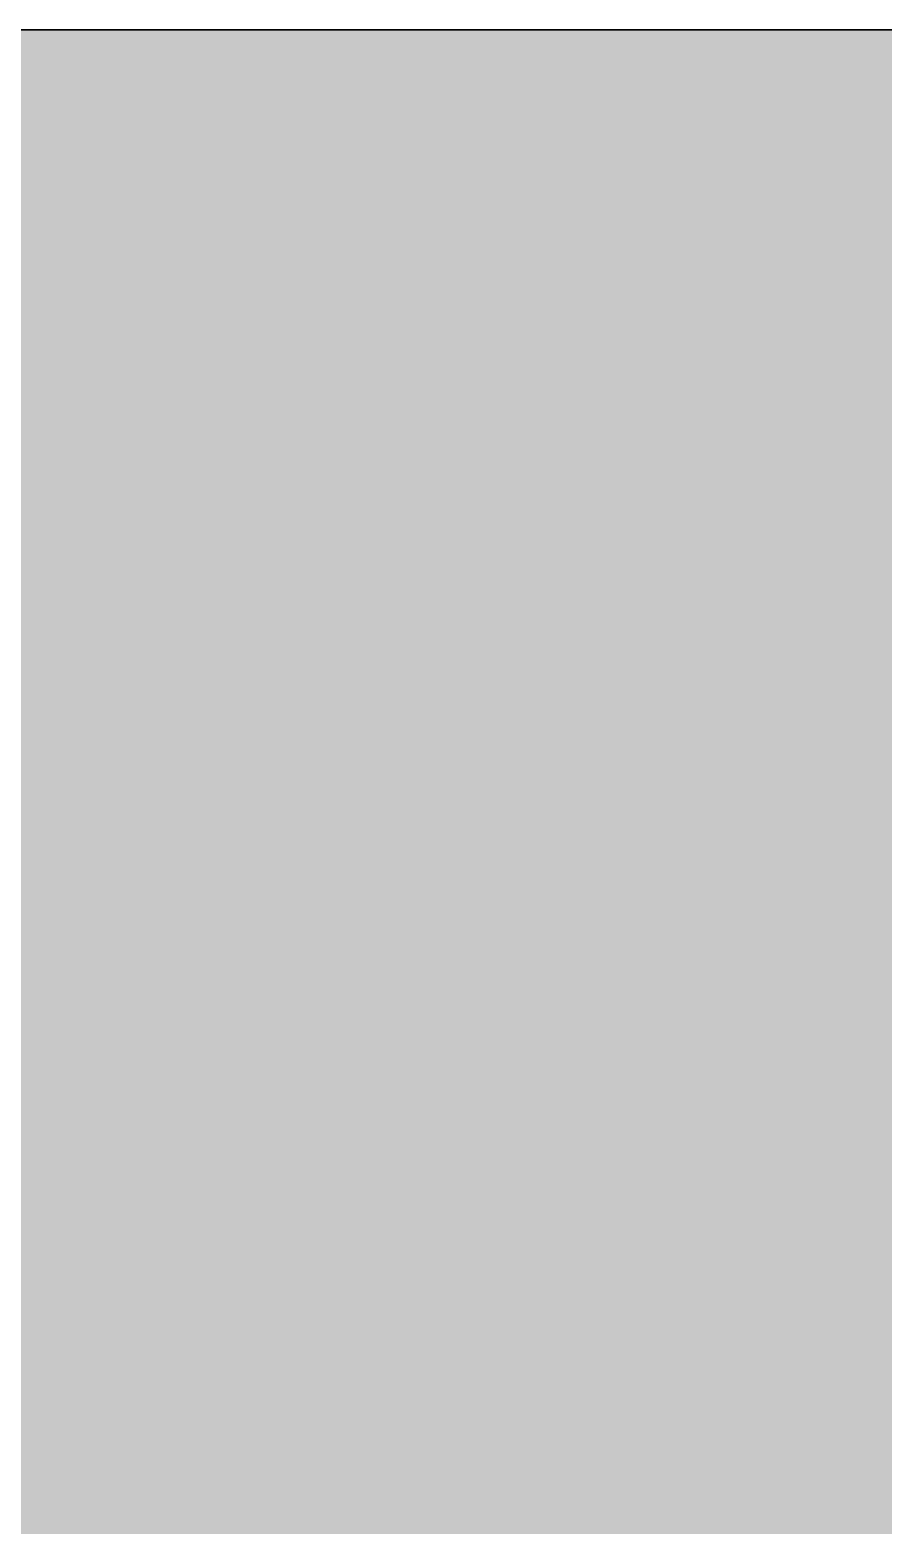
# Model space of a CAD drawing. Header units: metres. Extents: x 294 to 1101, y -498 to -355.
# Drawn here: x 500.8345 to 500.84877, y -489.91985 to -489.89485 of the extents above; entities that cross this region are included whole.
import ezdxf

# ---------------------------------------------------------------- set-up
doc = ezdxf.new("R2010")
doc.units = ezdxf.units.M
doc.layers.add('wall', color=7, linetype='Continuous', lineweight=25)

msp = doc.modelspace()

# ---------------------------------------------------------------- hatches: boundary and pattern name
at = {"layer": 'wall'}
h = msp.add_hatch(color=256, dxfattribs=at)
h.dxf.hatch_style = 1
h.paths.add_polyline_path([(507.202125, -489.894852), (506.376435, -489.894852), (502.776435, -489.894852), (500.28437, -489.894852), (500.235636, -489.894852), (500.051698, -489.894852), (500.021698, -489.894852), (499.748674, -489.894852), (499.747569, -489.894852), (499.746468, -489.894852), (499.745376, -489.894852), (499.744297, -489.894852), (499.743235, -489.894852), (499.742195, -489.894852), (499.74118, -489.894852), (499.740195, -489.894852), (499.739244, -489.894852), (499.738329, -489.894852), (499.737455, -489.894852), (499.736626, -489.894852), (499.735844, -489.894852), (499.735113, -489.894852), (499.734435, -489.894852), (499.733814, -489.894852), (499.733251, -489.894852), (499.732749, -489.894852), (499.73231, -489.894852), (499.731935, -489.894852), (499.731627, -489.894852), (499.731386, -489.894852), (499.731213, -489.894852), (499.731109, -489.894852), (499.731074, -489.894852), (499.729796, -489.894852), (499.726649, -489.894852), (499.723818, -489.894852), (499.721317, -489.894852), (499.719154, -489.894852), (499.717341, -489.894852), (499.715884, -489.894852), (499.71479, -489.894852), (499.714063, -489.894852), (499.713707, -489.894852), (499.516179, -489.894852), (499.515074, -489.894852), (499.513973, -489.894852), (499.512881, -489.894852), (499.511802, -489.894852), (499.51074, -489.894852), (499.5097, -489.894852), (499.508685, -489.894852), (499.5077, -489.894852), (499.506748, -489.894852), (499.505834, -489.894852), (499.50496, -489.894852), (499.504131, -489.894852), (499.503349, -489.894852), (499.502618, -489.894852), (499.50194, -489.894852), (499.501319, -489.894852), (499.500756, -489.894852), (499.500254, -489.894852), (499.499815, -489.894852), (499.49944, -489.894852), (499.499132, -489.894852), (499.498891, -489.894852), (499.498718, -489.894852), (499.498614, -489.894852), (499.498579, -489.894852), (486.294837, -489.894852), (485.861143, -489.894852), (485.861143, -490.094852), (507.202125, -490.094852)])

# ---------------------------------------------------------------- linework, layer by layer
for p, q in [((486.294837, -489.894852), (504.415679, -489.894852)), ((486.294837, -489.894852), (504.415679, -489.894852)), ((501.526013, -489.894852), (492.602694, -489.894852)), ((492.602694, -489.894852), (506.376435, -489.894852)), ((492.602694, -489.894852), (502.776435, -489.894852)), ((499.678999, -489.894852), (502.876435, -489.894852)), ((499.678999, -489.894852), (502.876435, -489.894852)), ((499.950895, -489.894852), (503.391235, -489.894852)), ((500.119045, -489.894852), (500.96833, -489.894852)), ((500.140103, -489.894852), (500.876122, -489.894852)), ((500.28437, -489.894852), (503.676435, -489.894852)), ((500.28437, -489.894852), (503.676435, -489.894852)), ((500.386231, -489.894852), (502.476435, -489.894852)), ((500.509534, -489.894852), (501.162918, -489.894852)), ((500.534083, -489.894852), (501.13877, -489.894852)), ((500.549529, -489.894852), (501.122913, -489.894852)), ((500.679046, -489.894852), (500.947901, -489.894852)), ((500.738723, -489.894852), (502.876435, -489.894852)), ((500.797749, -489.894852), (500.876122, -489.894852)), ((500.821658, -489.894852), (500.947901, -489.894852)), ((500.831098, -489.894852), (500.842598, -489.894852)), ((500.833358, -489.894852), (500.835063, -489.894852)), ((500.833393, -489.894852), (500.834703, -489.894852)), ((500.833502, -489.894852), (500.836769, -489.894852)), ((500.833708, -489.894852), (500.83466, -489.894852)), ((500.83373, -489.894852), (500.835745, -489.894852)), ((500.834053, -489.894852), (500.835759, -489.894852)), ((500.834054, -489.894852), (500.834636, -489.894852)), ((500.834057, -489.894852), (500.834664, -489.894852)), ((500.834235, -489.894852), (500.835441, -489.894852)), ((500.834338, -489.894852), (500.835331, -489.894852)), ((500.834355, -489.894852), (500.836864, -489.894852)), ((500.834363, -489.894852), (500.835541, -489.894852)), ((500.834634, -489.894852), (500.835761, -489.894852)), ((500.834636, -489.894852), (500.834665, -489.894852)), ((500.83466, -489.894852), (500.835566, -489.894852)), ((500.834664, -489.894852), (500.834815, -489.894852)), ((500.834665, -489.894852), (500.835333, -489.894852)), ((500.834703, -489.894852), (500.835063, -489.894852)), ((500.834703, -489.894852), (500.835063, -489.894852)), ((500.834815, -489.894852), (500.835027, -489.894852)), ((500.835027, -489.894852), (500.835064, -489.894852)), ((500.835063, -489.894852), (500.835252, -489.894852)), ((500.835063, -489.894852), (500.835252, -489.894852)), ((500.835063, -489.894852), (500.835352, -489.894852)), ((500.835064, -489.894852), (500.83526, -489.894852)), ((500.835252, -489.894852), (500.837037, -489.894852)), ((500.835252, -489.894852), (500.837062, -489.894852)), ((500.83526, -489.894852), (500.835692, -489.894852)), ((500.835331, -489.894852), (500.835759, -489.894852)), ((500.835334, -489.894852), (500.835761, -489.894852)), ((500.835352, -489.894852), (500.837062, -489.894852)), ((500.835441, -489.894852), (500.835761, -489.894852)), ((500.835541, -489.894852), (500.835761, -489.894852)), ((500.835566, -489.894852), (500.836245, -489.894852)), ((500.835692, -489.894852), (500.836138, -489.894852)), ((500.835742, -489.894852), (500.837062, -489.894852)), ((500.835745, -489.894852), (500.837841, -489.894852)), ((500.835745, -489.894852), (500.836185, -489.894852)), ((500.835759, -489.894852), (500.83677, -489.894852)), ((500.835759, -489.894852), (500.836118, -489.894852)), ((500.83576, -489.894852), (500.83621, -489.894852)), ((500.836088, -489.894852), (500.83622, -489.894852)), ((500.836138, -489.894852), (500.836246, -489.894852)), ((500.836185, -489.894852), (500.836508, -489.894852)), ((500.836198, -489.894852), (500.83635, -489.894852)), ((500.836202, -489.894852), (500.83635, -489.894852)), ((500.836216, -489.894852), (500.836879, -489.894852)), ((500.83622, -489.894852), (500.836304, -489.894852)), ((500.83622, -489.894852), (500.837186, -489.894852)), ((500.836221, -489.894852), (500.836257, -489.894852)), ((500.836235, -489.894852), (500.836274, -489.894852)), ((500.836245, -489.894852), (500.837037, -489.894852)), ((500.836245, -489.894852), (500.83676, -489.894852)), ((500.836246, -489.894852), (500.836464, -489.894852)), ((500.836247, -489.894852), (500.836317, -489.894852)), ((500.836247, -489.894852), (500.836301, -489.894852)), ((500.836257, -489.894852), (500.837187, -489.894852)), ((500.836304, -489.894852), (500.836461, -489.894852)), ((500.836304, -489.894852), (500.836537, -489.894852)), ((500.836317, -489.894852), (500.83677, -489.894852)), ((500.83635, -489.894852), (500.836537, -489.894852)), ((500.836461, -489.894852), (500.837273, -489.894852)), ((500.836461, -489.894852), (500.836516, -489.894852)), ((500.836464, -489.894852), (500.836769, -489.894852)), ((500.836508, -489.894852), (500.836667, -489.894852)), ((500.836516, -489.894852), (500.836544, -489.894852)), ((500.836519, -489.894852), (500.836608, -489.894852)), ((500.836537, -489.894852), (500.836859, -489.894852)), ((500.836608, -489.894852), (500.837064, -489.894852)), ((500.836667, -489.894852), (500.836843, -489.894852)), ((500.8367, -489.894852), (500.836787, -489.894852)), ((500.83676, -489.894852), (500.837061, -489.894852)), ((500.836768, -489.894852), (500.838868, -489.894852)), ((500.836769, -489.894852), (500.837064, -489.894852)), ((500.83677, -489.894852), (500.837662, -489.894852)), ((500.83677, -489.894852), (500.837662, -489.894852)), ((500.836787, -489.894852), (500.836843, -489.894852)), ((500.836843, -489.894852), (500.836939, -489.894852)), ((500.836843, -489.894852), (500.836932, -489.894852)), ((500.836859, -489.894852), (500.836939, -489.894852)), ((500.836864, -489.894852), (500.839645, -489.894852)), ((500.836879, -489.894852), (500.837905, -489.894852)), ((500.836932, -489.894852), (500.837024, -489.894852)), ((500.836939, -489.894852), (500.837019, -489.894852)), ((500.837019, -489.894852), (500.837654, -489.894852)), ((500.837024, -489.894852), (500.837076, -489.894852)), ((500.837037, -489.894852), (500.837122, -489.894852)), ((500.837061, -489.894852), (500.837333, -489.894852)), ((500.837061, -489.894852), (500.837333, -489.894852)), ((500.837062, -489.894852), (500.83721, -489.894852)), ((500.837062, -489.894852), (500.83731, -489.894852)), ((500.837062, -489.894852), (500.83721, -489.894852)), ((500.837064, -489.894852), (500.838868, -489.894852)), ((500.837064, -489.894852), (500.837667, -489.894852)), ((500.837106, -489.894852), (500.837661, -489.894852)), ((500.83721, -489.894852), (500.83731, -489.894852)), ((500.837273, -489.894852), (500.83752, -489.894852)), ((500.837273, -489.894852), (500.837509, -489.894852)), ((500.837273, -489.894852), (500.837403, -489.894852)), ((500.837273, -489.894852), (500.837329, -489.894852)), ((500.83731, -489.894852), (500.838867, -489.894852)), ((500.837333, -489.894852), (500.837905, -489.894852)), ((500.837333, -489.894852), (500.839302, -489.894852)), ((500.837424, -489.894852), (500.838867, -489.894852)), ((500.837654, -489.894852), (500.83768, -489.894852)), ((500.837661, -489.894852), (500.837777, -489.894852)), ((500.837662, -489.894852), (500.83887, -489.894852)), ((500.837662, -489.894852), (500.838869, -489.894852)), ((500.837664, -489.894852), (500.83778, -489.894852)), ((500.837667, -489.894852), (500.837908, -489.894852)), ((500.837777, -489.894852), (500.837908, -489.894852)), ((500.83778, -489.894852), (500.837911, -489.894852)), ((500.837841, -489.894852), (500.83887, -489.894852)), ((500.837841, -489.894852), (500.838066, -489.894852)), ((500.837905, -489.894852), (500.83966, -489.894852)), ((500.837908, -489.894852), (500.838828, -489.894852)), ((500.837908, -489.894852), (500.838869, -489.894852)), ((500.837911, -489.894852), (500.839666, -489.894852)), ((500.838066, -489.894852), (500.838139, -489.894852)), ((500.838066, -489.894852), (500.838158, -489.894852)), ((500.838197, -489.894852), (500.838232, -489.894852)), ((500.838197, -489.894852), (500.838232, -489.894852)), ((500.838232, -489.894852), (500.839234, -489.894852)), ((500.838232, -489.894852), (500.838427, -489.894852)), ((500.838232, -489.894852), (500.838427, -489.894852)), ((500.838232, -489.894852), (500.838288, -489.894852)), ((500.838288, -489.894852), (500.838883, -489.894852)), ((500.838288, -489.894852), (500.838396, -489.894852)), ((500.838396, -489.894852), (500.83887, -489.894852)), ((500.838427, -489.894852), (500.838902, -489.894852)), ((500.838427, -489.894852), (500.838778, -489.894852)), ((500.838503, -489.894852), (500.844773, -489.894852)), ((500.838867, -489.894852), (500.83916, -489.894852)), ((500.838867, -489.894852), (500.83916, -489.894852)), ((500.838867, -489.894852), (500.83916, -489.894852)), ((500.838867, -489.894852), (500.839054, -489.894852)), ((500.838868, -489.894852), (500.839161, -489.894852)), ((500.838868, -489.894852), (500.839161, -489.894852)), ((500.838868, -489.894852), (500.839162, -489.894852)), ((500.838868, -489.894852), (500.839162, -489.894852)), ((500.838868, -489.894852), (500.839161, -489.894852)), ((500.838868, -489.894852), (500.839161, -489.894852)), ((500.838868, -489.894852), (500.839162, -489.894852)), ((500.838868, -489.894852), (500.839162, -489.894852)), ((500.838868, -489.894852), (500.839161, -489.894852)), ((500.838868, -489.894852), (500.839161, -489.894852)), ((500.838868, -489.894852), (500.839162, -489.894852)), ((500.838868, -489.894852), (500.839161, -489.894852)), ((500.838868, -489.894852), (500.839162, -489.894852)), ((500.838869, -489.894852), (500.839664, -489.894852)), ((500.838869, -489.894852), (500.839664, -489.894852)), ((500.838869, -489.894852), (500.839664, -489.894852)), ((500.838869, -489.894852), (500.839664, -489.894852)), ((500.838869, -489.894852), (500.839664, -489.894852)), ((500.838869, -489.894852), (500.839664, -489.894852)), ((500.838869, -489.894852), (500.839664, -489.894852)), ((500.838869, -489.894852), (500.838898, -489.894852)), ((500.838869, -489.894852), (500.8391, -489.894852)), ((500.838869, -489.894852), (500.839439, -489.894852)), ((500.838869, -489.894852), (500.8391, -489.894852)), ((500.83887, -489.894852), (500.839399, -489.894852)), ((500.83887, -489.894852), (500.839665, -489.894852)), ((500.83887, -489.894852), (500.839664, -489.894852)), ((500.83887, -489.894852), (500.839664, -489.894852)), ((500.83887, -489.894852), (500.839665, -489.894852)), ((500.83887, -489.894852), (500.839665, -489.894852)), ((500.83887, -489.894852), (500.839665, -489.894852)), ((500.83887, -489.894852), (500.839665, -489.894852)), ((500.83887, -489.894852), (500.839665, -489.894852)), ((500.83887, -489.894852), (500.839665, -489.894852)), ((500.83887, -489.894852), (500.839665, -489.894852)), ((500.83887, -489.894852), (500.839665, -489.894852)), ((500.83887, -489.894852), (500.839665, -489.894852)), ((500.83887, -489.894852), (500.839468, -489.894852)), ((500.838883, -489.894852), (500.839004, -489.894852)), ((500.838883, -489.894852), (500.839136, -489.894852)), ((500.838889, -489.894852), (500.83916, -489.894852)), ((500.838889, -489.894852), (500.83916, -489.894852)), ((500.838898, -489.894852), (500.839664, -489.894852)), ((500.838898, -489.894852), (500.839664, -489.894852)), ((500.838902, -489.894852), (500.839194, -489.894852)), ((500.839004, -489.894852), (500.839194, -489.894852)), ((500.839054, -489.894852), (500.83916, -489.894852)), ((500.8391, -489.894852), (500.839664, -489.894852)), ((500.8391, -489.894852), (500.839439, -489.894852)), ((500.839131, -489.894852), (500.83916, -489.894852)), ((500.839131, -489.894852), (500.83916, -489.894852)), ((500.839136, -489.894852), (500.839613, -489.894852)), ((500.83916, -489.894852), (500.839662, -489.894852)), ((500.83916, -489.894852), (500.839662, -489.894852)), ((500.83916, -489.894852), (500.839261, -489.894852)), ((500.83916, -489.894852), (500.839455, -489.894852)), ((500.83916, -489.894852), (500.839312, -489.894852)), ((500.83916, -489.894852), (500.839588, -489.894852)), ((500.83916, -489.894852), (500.839366, -489.894852)), ((500.83916, -489.894852), (500.839662, -489.894852)), ((500.83916, -489.894852), (500.839419, -489.894852)), ((500.83916, -489.894852), (500.839261, -489.894852)), ((500.83916, -489.894852), (500.839505, -489.894852)), ((500.83916, -489.894852), (500.839485, -489.894852)), ((500.83916, -489.894852), (500.839329, -489.894852)), ((500.83916, -489.894852), (500.839661, -489.894852)), ((500.83916, -489.894852), (500.839397, -489.894852)), ((500.83916, -489.894852), (500.839344, -489.894852)), ((500.83916, -489.894852), (500.839344, -489.894852)), ((500.83916, -489.894852), (500.839661, -489.894852)), ((500.83916, -489.894852), (500.83943, -489.894852)), ((500.839161, -489.894852), (500.83948, -489.894852)), ((500.839161, -489.894852), (500.839494, -489.894852)), ((500.839161, -489.894852), (500.839454, -489.894852)), ((500.839161, -489.894852), (500.839477, -489.894852)), ((500.839161, -489.894852), (500.839626, -489.894852)), ((500.839161, -489.894852), (500.839307, -489.894852)), ((500.839161, -489.894852), (500.839333, -489.894852)), ((500.839161, -489.894852), (500.839254, -489.894852)), ((500.839161, -489.894852), (500.839254, -489.894852)), ((500.839161, -489.894852), (500.839246, -489.894852)), ((500.839162, -489.894852), (500.839514, -489.894852)), ((500.839162, -489.894852), (500.839219, -489.894852)), ((500.839162, -489.894852), (500.839262, -489.894852)), ((500.839162, -489.894852), (500.839527, -489.894852)), ((500.839162, -489.894852), (500.839559, -489.894852)), ((500.839162, -489.894852), (500.839453, -489.894852)), ((500.839162, -489.894852), (500.839333, -489.894852)), ((500.839162, -489.894852), (500.839309, -489.894852)), ((500.839162, -489.894852), (500.839219, -489.894852)), ((500.839194, -489.894852), (500.839298, -489.894852)), ((500.839219, -489.894852), (500.839262, -489.894852)), ((500.839234, -489.894852), (500.839579, -489.894852)), ((500.839246, -489.894852), (500.839279, -489.894852)), ((500.839254, -489.894852), (500.839307, -489.894852)), ((500.839254, -489.894852), (500.839333, -489.894852)), ((500.839261, -489.894852), (500.839455, -489.894852)), ((500.839261, -489.894852), (500.839588, -489.894852)), ((500.839262, -489.894852), (500.839514, -489.894852)), ((500.839279, -489.894852), (500.839355, -489.894852)), ((500.839279, -489.894852), (500.839497, -489.894852)), ((500.839298, -489.894852), (500.839429, -489.894852)), ((500.839302, -489.894852), (500.839384, -489.894852)), ((500.839307, -489.894852), (500.839468, -489.894852)), ((500.839307, -489.894852), (500.839494, -489.894852)), ((500.839309, -489.894852), (500.839453, -489.894852)), ((500.839309, -489.894852), (500.839444, -489.894852)), ((500.839312, -489.894852), (500.839662, -489.894852)), ((500.839329, -489.894852), (500.839357, -489.894852)), ((500.839333, -489.894852), (500.839559, -489.894852)), ((500.839333, -489.894852), (500.839468, -489.894852)), ((500.839333, -489.894852), (500.839559, -489.894852)), ((500.839333, -489.894852), (500.839454, -489.894852)), ((500.839341, -489.894852), (500.839384, -489.894852)), ((500.839344, -489.894852), (500.83943, -489.894852)), ((500.839344, -489.894852), (500.839397, -489.894852)), ((500.839355, -489.894852), (500.839413, -489.894852)), ((500.839357, -489.894852), (500.839662, -489.894852)), ((500.839366, -489.894852), (500.83945, -489.894852)), ((500.839384, -489.894852), (500.839494, -489.894852)), ((500.839397, -489.894852), (500.839662, -489.894852)), ((500.839397, -489.894852), (500.839446, -489.894852)), ((500.839397, -489.894852), (500.839485, -489.894852)), ((500.839397, -489.894852), (500.839554, -489.894852)), ((500.839399, -489.894852), (500.839665, -489.894852)), ((500.839399, -489.894852), (500.839665, -489.894852)), ((500.839399, -489.894852), (500.839665, -489.894852)), ((500.839408, -489.894852), (500.839494, -489.894852)), ((500.839413, -489.894852), (500.839497, -489.894852)), ((500.839419, -489.894852), (500.839563, -489.894852)), ((500.839429, -489.894852), (500.839622, -489.894852)), ((500.839429, -489.894852), (500.839665, -489.894852)), ((500.83943, -489.894852), (500.839554, -489.894852)), ((500.83943, -489.894852), (500.839661, -489.894852)), ((500.83943, -489.894852), (500.839661, -489.894852)), ((500.839439, -489.894852), (500.839664, -489.894852)), ((500.839439, -489.894852), (500.839664, -489.894852)), ((500.839444, -489.894852), (500.839663, -489.894852)), ((500.839444, -489.894852), (500.839663, -489.894852)), ((500.839446, -489.894852), (500.839662, -489.894852)), ((500.839446, -489.894852), (500.839662, -489.894852)), ((500.839446, -489.894852), (500.839579, -489.894852)), ((500.83945, -489.894852), (500.839661, -489.894852)), ((500.83945, -489.894852), (500.839563, -489.894852)), ((500.839453, -489.894852), (500.839663, -489.894852)), ((500.839454, -489.894852), (500.839662, -489.894852)), ((500.839454, -489.894852), (500.839662, -489.894852)), ((500.839455, -489.894852), (500.839661, -489.894852)), ((500.839455, -489.894852), (500.839662, -489.894852)), ((500.839468, -489.894852), (500.839663, -489.894852)), ((500.839468, -489.894852), (500.839662, -489.894852)), ((500.839468, -489.894852), (500.839613, -489.894852)), ((500.839477, -489.894852), (500.839663, -489.894852)), ((500.83948, -489.894852), (500.839663, -489.894852)), ((500.839485, -489.894852), (500.839661, -489.894852)), ((500.839485, -489.894852), (500.839661, -489.894852)), ((500.839494, -489.894852), (500.839661, -489.894852)), ((500.839494, -489.894852), (500.839663, -489.894852)), ((500.839494, -489.894852), (500.839663, -489.894852)), ((500.839497, -489.894852), (500.839579, -489.894852)), ((500.839497, -489.894852), (500.839662, -489.894852)), ((500.839505, -489.894852), (500.839661, -489.894852)), ((500.839514, -489.894852), (500.839663, -489.894852)), ((500.839526, -489.894852), (500.839663, -489.894852)), ((500.839527, -489.894852), (500.839663, -489.894852)), ((500.839554, -489.894852), (500.839661, -489.894852)), ((500.839554, -489.894852), (500.839661, -489.894852)), ((500.839558, -489.894852), (500.83966, -489.894852)), ((500.839559, -489.894852), (500.839663, -489.894852)), ((500.839559, -489.894852), (500.839663, -489.894852)), ((500.839559, -489.894852), (500.839663, -489.894852)), ((500.839559, -489.894852), (500.839663, -489.894852)), ((500.839563, -489.894852), (500.839661, -489.894852)), ((500.839563, -489.894852), (500.839661, -489.894852)), ((500.839579, -489.894852), (500.839662, -489.894852)), ((500.839579, -489.894852), (500.839662, -489.894852)), ((500.839588, -489.894852), (500.839662, -489.894852)), ((500.839613, -489.894852), (500.839665, -489.894852)), ((500.839622, -489.894852), (500.839665, -489.894852)), ((500.839626, -489.894852), (500.839663, -489.894852)), ((500.839645, -489.894852), (500.842426, -489.894852)), ((500.83966, -489.894852), (500.841416, -489.894852)), ((500.83966, -489.894852), (500.839716, -489.894852)), ((500.839661, -489.894852), (500.839843, -489.894852)), ((500.839661, -489.894852), (500.839833, -489.894852)), ((500.839662, -489.894852), (500.840193, -489.894852)), ((500.839662, -489.894852), (500.83969, -489.894852)), ((500.839662, -489.894852), (500.839874, -489.894852)), ((500.839663, -489.894852), (500.839776, -489.894852)), ((500.839663, -489.894852), (500.840109, -489.894852)), ((500.839663, -489.894852), (500.83999, -489.894852)), ((500.839663, -489.894852), (500.839908, -489.894852)), ((500.839663, -489.894852), (500.839924, -489.894852)), ((500.839664, -489.894852), (500.840938, -489.894852)), ((500.839664, -489.894852), (500.840938, -489.894852)), ((500.839664, -489.894852), (500.839981, -489.894852)), ((500.839664, -489.894852), (500.84004, -489.894852)), ((500.839664, -489.894852), (500.840521, -489.894852)), ((500.839665, -489.894852), (500.840939, -489.894852)), ((500.839665, -489.894852), (500.840939, -489.894852)), ((500.839665, -489.894852), (500.840141, -489.894852)), ((500.839665, -489.894852), (500.839743, -489.894852)), ((500.839665, -489.894852), (500.839743, -489.894852)), ((500.839666, -489.894852), (500.841422, -489.894852)), ((500.83969, -489.894852), (500.840192, -489.894852)), ((500.839712, -489.894852), (500.839924, -489.894852)), ((500.839716, -489.894852), (500.840759, -489.894852)), ((500.839716, -489.894852), (500.839747, -489.894852)), ((500.839743, -489.894852), (500.840939, -489.894852)), ((500.839743, -489.894852), (500.839961, -489.894852)), ((500.839747, -489.894852), (500.840191, -489.894852)), ((500.839824, -489.894852), (500.84004, -489.894852)), ((500.839833, -489.894852), (500.83995, -489.894852)), ((500.839843, -489.894852), (500.839928, -489.894852)), ((500.839874, -489.894852), (500.840024, -489.894852)), ((500.839908, -489.894852), (500.840105, -489.894852)), ((500.839916, -489.894852), (500.843032, -489.894852)), ((500.839924, -489.894852), (500.840099, -489.894852)), ((500.839924, -489.894852), (500.840072, -489.894852)), ((500.839928, -489.894852), (500.839978, -489.894852)), ((500.83995, -489.894852), (500.84001, -489.894852)), ((500.839961, -489.894852), (500.840939, -489.894852)), ((500.839978, -489.894852), (500.84001, -489.894852)), ((500.839981, -489.894852), (500.840521, -489.894852)), ((500.83999, -489.894852), (500.840105, -489.894852)), ((500.84001, -489.894852), (500.840162, -489.894852)), ((500.840024, -489.894852), (500.840137, -489.894852)), ((500.84004, -489.894852), (500.840186, -489.894852)), ((500.84004, -489.894852), (500.840661, -489.894852)), ((500.840063, -489.894852), (500.840194, -489.894852)), ((500.840072, -489.894852), (500.840193, -489.894852)), ((500.840099, -489.894852), (500.840137, -489.894852)), ((500.840105, -489.894852), (500.840193, -489.894852)), ((500.840105, -489.894852), (500.840193, -489.894852)), ((500.840109, -489.894852), (500.840281, -489.894852)), ((500.840137, -489.894852), (500.840193, -489.894852)), ((500.840137, -489.894852), (500.840193, -489.894852)), ((500.840141, -489.894852), (500.840939, -489.894852)), ((500.840162, -489.894852), (500.840191, -489.894852)), ((500.840162, -489.894852), (500.840324, -489.894852)), ((500.840191, -489.894852), (500.840603, -489.894852)), ((500.840192, -489.894852), (500.840936, -489.894852)), ((500.840193, -489.894852), (500.840937, -489.894852)), ((500.840193, -489.894852), (500.840937, -489.894852)), ((500.840193, -489.894852), (500.840937, -489.894852)), ((500.840193, -489.894852), (500.840469, -489.894852)), ((500.840281, -489.894852), (500.840937, -489.894852)), ((500.840324, -489.894852), (500.840661, -489.894852)), ((500.840324, -489.894852), (500.840388, -489.894852)), ((500.840388, -489.894852), (500.840613, -489.894852)), ((500.840469, -489.894852), (500.840936, -489.894852)), ((500.840521, -489.894852), (500.840773, -489.894852)), ((500.840603, -489.894852), (500.841231, -489.894852)), ((500.840613, -489.894852), (500.840936, -489.894852)), ((500.840661, -489.894852), (500.841231, -489.894852)), ((500.840661, -489.894852), (500.840773, -489.894852)), ((500.840759, -489.894852), (500.841231, -489.894852)), ((500.840773, -489.894852), (500.840938, -489.894852)), ((500.840865, -489.894852), (500.840936, -489.894852)), ((500.840936, -489.894852), (500.840972, -489.894852)), ((500.840936, -489.894852), (500.841069, -489.894852)), ((500.840936, -489.894852), (500.841211, -489.894852)), ((500.840937, -489.894852), (500.841234, -489.894852)), ((500.840938, -489.894852), (500.841419, -489.894852)), ((500.840938, -489.894852), (500.841419, -489.894852)), ((500.840939, -489.894852), (500.841667, -489.894852)), ((500.840972, -489.894852), (500.841232, -489.894852)), ((500.841069, -489.894852), (500.841853, -489.894852)), ((500.841211, -489.894852), (500.841255, -489.894852)), ((500.841231, -489.894852), (500.841416, -489.894852)), ((500.841231, -489.894852), (500.841973, -489.894852)), ((500.841232, -489.894852), (500.843332, -489.894852)), ((500.841234, -489.894852), (500.842348, -489.894852)), ((500.841234, -489.894852), (500.843334, -489.894852)), ((500.841255, -489.894852), (500.843219, -489.894852)), ((500.841416, -489.894852), (500.841801, -489.894852)), ((500.841416, -489.894852), (500.842441, -489.894852)), ((500.841419, -489.894852), (500.84155, -489.894852)), ((500.84155, -489.894852), (500.841666, -489.894852)), ((500.841666, -489.894852), (500.842322, -489.894852)), ((500.841667, -489.894852), (500.843569, -489.894852)), ((500.841668, -489.894852), (500.842144, -489.894852)), ((500.841801, -489.894852), (500.841973, -489.894852)), ((500.841853, -489.894852), (500.842046, -489.894852)), ((500.841973, -489.894852), (500.842261, -489.894852)), ((500.842046, -489.894852), (500.842261, -489.894852)), ((500.842144, -489.894852), (500.843109, -489.894852)), ((500.842241, -489.894852), (500.842486, -489.894852)), ((500.842261, -489.894852), (500.843104, -489.894852)), ((500.842322, -489.894852), (500.84303, -489.894852)), ((500.842348, -489.894852), (500.842652, -489.894852)), ((500.842426, -489.894852), (500.844935, -489.894852)), ((500.842486, -489.894852), (500.84258, -489.894852)), ((500.842598, -489.894852), (500.851329, -489.894852)), ((500.842609, -489.894852), (500.842703, -489.894852)), ((500.842652, -489.894852), (500.84303, -489.894852)), ((500.842662, -489.894852), (500.842822, -489.894852)), ((500.842703, -489.894852), (500.84313, -489.894852)), ((500.842822, -489.894852), (500.843004, -489.894852)), ((500.843005, -489.894852), (500.843305, -489.894852)), ((500.843029, -489.894852), (500.843333, -489.894852)), ((500.843029, -489.894852), (500.843333, -489.894852)), ((500.84303, -489.894852), (500.843317, -489.894852)), ((500.843032, -489.894852), (500.845762, -489.894852)), ((500.843032, -489.894852), (500.843108, -489.894852)), ((500.843032, -489.894852), (500.843498, -489.894852)), ((500.843104, -489.894852), (500.843682, -489.894852)), ((500.843109, -489.894852), (500.843353, -489.894852)), ((500.843219, -489.894852), (500.843612, -489.894852)), ((500.843237, -489.894852), (500.843317, -489.894852)), ((500.843317, -489.894852), (500.843356, -489.894852)), ((500.843332, -489.894852), (500.843833, -489.894852)), ((500.843332, -489.894852), (500.843612, -489.894852)), ((500.843333, -489.894852), (500.843878, -489.894852)), ((500.843333, -489.894852), (500.843833, -489.894852)), ((500.843334, -489.894852), (500.84403, -489.894852)), ((500.843356, -489.894852), (500.843702, -489.894852)), ((500.843367, -489.894852), (500.84403, -489.894852)), ((500.843445, -489.894852), (500.843498, -489.894852)), ((500.843498, -489.894852), (500.843544, -489.894852)), ((500.843569, -489.894852), (500.844031, -489.894852)), ((500.84357, -489.894852), (500.844031, -489.894852)), ((500.843612, -489.894852), (500.844028, -489.894852)), ((500.843682, -489.894852), (500.843898, -489.894852)), ((500.843833, -489.894852), (500.844028, -489.894852)), ((500.843898, -489.894852), (500.844383, -489.894852)), ((500.843898, -489.894852), (500.844235, -489.894852)), ((500.843998, -489.894852), (500.844665, -489.894852)), ((500.844028, -489.894852), (500.84552, -489.894852)), ((500.844028, -489.894852), (500.84406, -489.894852)), ((500.84403, -489.894852), (500.844627, -489.894852)), ((500.84403, -489.894852), (500.844359, -489.894852)), ((500.844031, -489.894852), (500.845275, -489.894852)), ((500.844031, -489.894852), (500.845276, -489.894852)), ((500.84406, -489.894852), (500.844385, -489.894852)), ((500.84406, -489.894852), (500.844173, -489.894852)), ((500.844173, -489.894852), (500.84426, -489.894852)), ((500.844235, -489.894852), (500.844383, -489.894852)), ((500.844359, -489.894852), (500.845317, -489.894852)), ((500.844359, -489.894852), (500.84552, -489.894852)), ((500.844383, -489.894852), (500.845309, -489.894852)), ((500.844383, -489.894852), (500.84466, -489.894852)), ((500.844385, -489.894852), (500.845519, -489.894852)), ((500.844443, -489.894852), (500.84499, -489.894852)), ((500.844452, -489.894852), (500.84552, -489.894852)), ((500.844535, -489.894852), (500.844664, -489.894852)), ((500.844627, -489.894852), (500.845521, -489.894852)), ((500.84466, -489.894852), (500.845309, -489.894852)), ((500.84466, -489.894852), (500.84495, -489.894852)), ((500.844664, -489.894852), (500.845521, -489.894852)), ((500.844665, -489.894852), (500.844698, -489.894852)), ((500.844935, -489.894852), (500.846926, -489.894852)), ((500.84499, -489.894852), (500.845232, -489.894852)), ((500.845244, -489.894852), (500.845431, -489.894852)), ((500.845244, -489.894852), (500.845431, -489.894852)), ((500.845275, -489.894852), (500.845697, -489.894852)), ((500.845276, -489.894852), (500.845761, -489.894852)), ((500.845309, -489.894852), (500.845563, -489.894852)), ((500.845317, -489.894852), (500.845521, -489.894852)), ((500.845431, -489.894852), (500.845988, -489.894852)), ((500.845431, -489.894852), (500.845988, -489.894852)), ((500.845519, -489.894852), (500.845563, -489.894852)), ((500.84552, -489.894852), (500.845565, -489.894852)), ((500.84552, -489.894852), (500.845564, -489.894852)), ((500.84552, -489.894852), (500.845564, -489.894852)), ((500.845521, -489.894852), (500.845565, -489.894852)), ((500.845521, -489.894852), (500.845565, -489.894852)), ((500.845563, -489.894852), (500.845655, -489.894852)), ((500.845564, -489.894852), (500.845629, -489.894852)), ((500.845565, -489.894852), (500.845631, -489.894852)), ((500.845565, -489.894852), (500.84563, -489.894852)), ((500.845575, -489.894852), (500.845612, -489.894852)), ((500.845583, -489.894852), (500.846029, -489.894852)), ((500.845589, -489.894852), (500.845696, -489.894852)), ((500.845589, -489.894852), (500.845674, -489.894852)), ((500.845612, -489.894852), (500.845655, -489.894852)), ((500.845629, -489.894852), (500.845694, -489.894852)), ((500.84563, -489.894852), (500.845673, -489.894852)), ((500.84563, -489.894852), (500.845673, -489.894852)), ((500.84563, -489.894852), (500.845674, -489.894852)), ((500.845631, -489.894852), (500.845696, -489.894852)), ((500.845631, -489.894852), (500.845674, -489.894852)), ((500.845631, -489.894852), (500.845696, -489.894852)), ((500.845655, -489.894852), (500.845694, -489.894852)), ((500.845655, -489.894852), (500.845691, -489.894852)), ((500.845673, -489.894852), (500.845759, -489.894852)), ((500.845674, -489.894852), (500.84576, -489.894852)), ((500.845691, -489.894852), (500.846024, -489.894852)), ((500.845691, -489.894852), (500.845822, -489.894852)), ((500.845694, -489.894852), (500.845759, -489.894852)), ((500.845696, -489.894852), (500.84576, -489.894852)), ((500.845696, -489.894852), (500.845761, -489.894852)), ((500.845759, -489.894852), (500.845823, -489.894852)), ((500.845759, -489.894852), (500.845823, -489.894852)), ((500.84576, -489.894852), (500.845824, -489.894852)), ((500.845761, -489.894852), (500.845825, -489.894852)), ((500.845761, -489.894852), (500.845825, -489.894852)), ((500.845762, -489.894852), (500.845825, -489.894852)), ((500.845762, -489.894852), (500.845826, -489.894852)), ((500.845762, -489.894852), (500.845826, -489.894852)), ((500.845762, -489.894852), (500.845825, -489.894852)), ((500.845762, -489.894852), (500.845826, -489.894852)), ((500.845762, -489.894852), (500.846029, -489.894852)), ((500.845822, -489.894852), (500.846024, -489.894852)), ((500.845822, -489.894852), (500.845876, -489.894852)), ((500.845822, -489.894852), (500.845876, -489.894852)), ((500.845823, -489.894852), (500.845858, -489.894852)), ((500.845823, -489.894852), (500.845858, -489.894852)), ((500.845823, -489.894852), (500.845858, -489.894852)), ((500.845824, -489.894852), (500.845859, -489.894852)), ((500.845824, -489.894852), (500.845859, -489.894852)), ((500.845824, -489.894852), (500.84586, -489.894852)), ((500.845824, -489.894852), (500.845859, -489.894852)), ((500.845825, -489.894852), (500.845861, -489.894852)), ((500.845825, -489.894852), (500.845861, -489.894852)), ((500.845825, -489.894852), (500.845895, -489.894852)), ((500.845825, -489.894852), (500.84586, -489.894852)), ((500.845825, -489.894852), (500.845896, -489.894852)), ((500.845826, -489.894852), (500.845861, -489.894852)), ((500.845826, -489.894852), (500.845861, -489.894852)), ((500.845826, -489.894852), (500.845861, -489.894852)), ((500.845858, -489.894852), (500.845893, -489.894852)), ((500.845858, -489.894852), (500.845894, -489.894852)), ((500.845858, -489.894852), (500.845924, -489.894852)), ((500.845859, -489.894852), (500.845895, -489.894852)), ((500.845859, -489.894852), (500.845925, -489.894852)), ((500.84586, -489.894852), (500.845895, -489.894852)), ((500.84586, -489.894852), (500.845965, -489.894852)), ((500.84586, -489.894852), (500.84593, -489.894852)), ((500.845861, -489.894852), (500.845897, -489.894852)), ((500.845861, -489.894852), (500.845896, -489.894852)), ((500.845861, -489.894852), (500.845966, -489.894852)), ((500.845861, -489.894852), (500.845896, -489.894852)), ((500.845861, -489.894852), (500.845931, -489.894852)), ((500.845861, -489.894852), (500.845932, -489.894852)), ((500.845861, -489.894852), (500.845896, -489.894852)), ((500.845861, -489.894852), (500.845932, -489.894852)), ((500.845861, -489.894852), (500.845932, -489.894852)), ((500.845861, -489.894852), (500.845932, -489.894852)), ((500.845876, -489.894852), (500.846024, -489.894852)), ((500.845876, -489.894852), (500.845923, -489.894852)), ((500.845893, -489.894852), (500.845928, -489.894852)), ((500.845893, -489.894852), (500.845923, -489.894852)), ((500.845894, -489.894852), (500.845924, -489.894852)), ((500.845894, -489.894852), (500.845925, -489.894852)), ((500.845894, -489.894852), (500.845924, -489.894852)), ((500.845895, -489.894852), (500.84593, -489.894852)), ((500.845895, -489.894852), (500.845965, -489.894852)), ((500.845895, -489.894852), (500.84593, -489.894852)), ((500.845896, -489.894852), (500.845931, -489.894852)), ((500.845896, -489.894852), (500.845932, -489.894852)), ((500.845896, -489.894852), (500.845931, -489.894852)), ((500.845896, -489.894852), (500.845931, -489.894852)), ((500.845896, -489.894852), (500.845932, -489.894852)), ((500.845896, -489.894852), (500.845931, -489.894852)), ((500.845896, -489.894852), (500.845932, -489.894852)), ((500.845897, -489.894852), (500.845932, -489.894852)), ((500.845897, -489.894852), (500.846032, -489.894852)), ((500.845923, -489.894852), (500.845979, -489.894852)), ((500.845924, -489.894852), (500.845964, -489.894852)), ((500.845924, -489.894852), (500.845963, -489.894852)), ((500.845924, -489.894852), (500.846023, -489.894852)), ((500.845925, -489.894852), (500.845965, -489.894852)), ((500.845925, -489.894852), (500.845964, -489.894852)), ((500.845925, -489.894852), (500.846024, -489.894852)), ((500.845928, -489.894852), (500.845963, -489.894852)), ((500.845929, -489.894852), (500.845964, -489.894852)), ((500.84593, -489.894852), (500.845965, -489.894852)), ((500.84593, -489.894852), (500.845965, -489.894852)), ((500.84593, -489.894852), (500.845965, -489.894852)), ((500.84593, -489.894852), (500.845965, -489.894852)), ((500.84593, -489.894852), (500.845965, -489.894852)), ((500.84593, -489.894852), (500.845965, -489.894852)), ((500.845931, -489.894852), (500.845966, -489.894852)), ((500.845931, -489.894852), (500.84598, -489.894852)), ((500.845931, -489.894852), (500.845965, -489.894852)), ((500.845932, -489.894852), (500.845985, -489.894852)), ((500.845932, -489.894852), (500.845985, -489.894852)), ((500.845963, -489.894852), (500.846026, -489.894852)), ((500.845965, -489.894852), (500.846028, -489.894852)), ((500.845966, -489.894852), (500.846029, -489.894852)), ((500.845979, -489.894852), (500.846024, -489.894852)), ((500.84598, -489.894852), (500.84603, -489.894852)), ((500.845982, -489.894852), (500.84603, -489.894852)), ((500.845985, -489.894852), (500.84603, -489.894852)), ((500.845988, -489.894852), (500.846915, -489.894852)), ((500.845988, -489.894852), (500.846915, -489.894852)), ((500.846023, -489.894852), (500.846089, -489.894852)), ((500.846024, -489.894852), (500.846089, -489.894852)), ((500.846024, -489.894852), (500.846255, -489.894852)), ((500.846024, -489.894852), (500.84609, -489.894852)), ((500.846024, -489.894852), (500.846431, -489.894852)), ((500.846024, -489.894852), (500.846941, -489.894852)), ((500.846026, -489.894852), (500.846089, -489.894852)), ((500.846028, -489.894852), (500.846091, -489.894852)), ((500.846028, -489.894852), (500.846091, -489.894852)), ((500.846028, -489.894852), (500.846091, -489.894852)), ((500.846029, -489.894852), (500.846395, -489.894852)), ((500.846029, -489.894852), (500.846092, -489.894852)), ((500.846029, -489.894852), (500.846395, -489.894852)), ((500.84603, -489.894852), (500.846092, -489.894852)), ((500.84603, -489.894852), (500.846085, -489.894852)), ((500.846032, -489.894852), (500.84628, -489.894852)), ((500.846032, -489.894852), (500.846241, -489.894852)), ((500.846083, -489.894852), (500.84617, -489.894852)), ((500.846089, -489.894852), (500.846151, -489.894852)), ((500.84609, -489.894852), (500.846179, -489.894852)), ((500.846091, -489.894852), (500.846153, -489.894852)), ((500.846091, -489.894852), (500.846153, -489.894852)), ((500.846091, -489.894852), (500.846153, -489.894852)), ((500.846091, -489.894852), (500.846119, -489.894852)), ((500.846091, -489.894852), (500.846153, -489.894852)), ((500.846092, -489.894852), (500.846154, -489.894852)), ((500.846092, -489.894852), (500.846138, -489.894852)), ((500.846092, -489.894852), (500.846138, -489.894852)), ((500.846119, -489.894852), (500.846153, -489.894852)), ((500.846138, -489.894852), (500.846216, -489.894852)), ((500.846142, -489.894852), (500.846227, -489.894852)), ((500.846151, -489.894852), (500.846213, -489.894852)), ((500.846152, -489.894852), (500.846179, -489.894852)), ((500.846152, -489.894852), (500.846179, -489.894852)), ((500.846152, -489.894852), (500.846178, -489.894852)), ((500.846152, -489.894852), (500.846213, -489.894852)), ((500.846153, -489.894852), (500.846214, -489.894852)), ((500.846153, -489.894852), (500.84618, -489.894852)), ((500.846153, -489.894852), (500.846215, -489.894852)), ((500.846153, -489.894852), (500.846214, -489.894852)), ((500.846153, -489.894852), (500.846215, -489.894852)), ((500.846153, -489.894852), (500.846215, -489.894852)), ((500.846153, -489.894852), (500.846215, -489.894852)), ((500.846154, -489.894852), (500.846215, -489.894852)), ((500.846154, -489.894852), (500.846216, -489.894852)), ((500.84617, -489.894852), (500.846227, -489.894852)), ((500.846177, -489.894852), (500.846255, -489.894852)), ((500.846178, -489.894852), (500.846213, -489.894852)), ((500.846178, -489.894852), (500.84628, -489.894852)), ((500.846178, -489.894852), (500.846273, -489.894852)), ((500.846179, -489.894852), (500.846213, -489.894852)), ((500.846179, -489.894852), (500.846214, -489.894852)), ((500.846179, -489.894852), (500.846274, -489.894852)), ((500.84618, -489.894852), (500.846214, -489.894852)), ((500.84618, -489.894852), (500.846214, -489.894852)), ((500.846213, -489.894852), (500.846273, -489.894852)), ((500.846213, -489.894852), (500.846242, -489.894852)), ((500.846214, -489.894852), (500.846275, -489.894852)), ((500.846214, -489.894852), (500.846274, -489.894852)), ((500.846215, -489.894852), (500.846276, -489.894852)), ((500.846215, -489.894852), (500.846275, -489.894852)), ((500.846215, -489.894852), (500.846275, -489.894852)), ((500.846216, -489.894852), (500.846277, -489.894852)), ((500.846227, -489.894852), (500.846292, -489.894852)), ((500.846235, -489.894852), (500.846278, -489.894852)), ((500.846241, -489.894852), (500.84628, -489.894852)), ((500.846255, -489.894852), (500.846333, -489.894852)), ((500.846255, -489.894852), (500.846344, -489.894852)), ((500.846273, -489.894852), (500.846333, -489.894852)), ((500.846273, -489.894852), (500.84633, -489.894852)), ((500.846274, -489.894852), (500.846331, -489.894852)), ((500.846275, -489.894852), (500.846335, -489.894852)), ((500.846275, -489.894852), (500.846332, -489.894852)), ((500.846275, -489.894852), (500.846335, -489.894852)), ((500.846275, -489.894852), (500.846335, -489.894852)), ((500.846276, -489.894852), (500.846336, -489.894852)), ((500.846277, -489.894852), (500.846336, -489.894852)), ((500.84628, -489.894852), (500.846326, -489.894852)), ((500.84628, -489.894852), (500.84632, -489.894852)), ((500.84628, -489.894852), (500.846525, -489.894852)), ((500.846311, -489.894852), (500.846348, -489.894852)), ((500.846329, -489.894852), (500.846477, -489.894852)), ((500.84633, -489.894852), (500.846385, -489.894852)), ((500.84633, -489.894852), (500.846393, -489.894852)), ((500.846331, -489.894852), (500.846394, -489.894852)), ((500.846333, -489.894852), (500.846392, -489.894852)), ((500.846335, -489.894852), (500.846394, -489.894852)), ((500.846335, -489.894852), (500.846394, -489.894852)), ((500.846335, -489.894852), (500.846394, -489.894852)), ((500.846335, -489.894852), (500.846395, -489.894852)), ((500.846336, -489.894852), (500.846395, -489.894852)), ((500.846336, -489.894852), (500.846396, -489.894852)), ((500.846342, -489.894852), (500.846428, -489.894852)), ((500.846344, -489.894852), (500.846431, -489.894852)), ((500.846348, -489.894852), (500.846396, -489.894852)), ((500.846348, -489.894852), (500.846408, -489.894852)), ((500.846385, -489.894852), (500.84681, -489.894852)), ((500.846392, -489.894852), (500.846451, -489.894852)), ((500.846394, -489.894852), (500.846453, -489.894852)), ((500.846394, -489.894852), (500.846453, -489.894852)), ((500.846394, -489.894852), (500.846453, -489.894852)), ((500.846395, -489.894852), (500.846454, -489.894852)), ((500.846395, -489.894852), (500.846454, -489.894852)), ((500.846395, -489.894852), (500.846688, -489.894852)), ((500.846395, -489.894852), (500.846453, -489.894852)), ((500.846396, -489.894852), (500.846454, -489.894852)), ((500.846431, -489.894852), (500.846563, -489.894852)), ((500.846431, -489.894852), (500.846765, -489.894852)), ((500.846451, -489.894852), (500.846508, -489.894852)), ((500.846451, -489.894852), (500.846477, -489.894852)), ((500.846451, -489.894852), (500.846478, -489.894852)), ((500.846452, -489.894852), (500.846478, -489.894852)), ((500.846453, -489.894852), (500.846509, -489.894852)), ((500.846453, -489.894852), (500.846509, -489.894852)), ((500.846453, -489.894852), (500.84651, -489.894852)), ((500.846453, -489.894852), (500.84651, -489.894852)), ((500.846454, -489.894852), (500.84651, -489.894852)), ((500.846454, -489.894852), (500.846511, -489.894852)), ((500.846478, -489.894852), (500.846508, -489.894852)), ((500.846478, -489.894852), (500.846508, -489.894852)), ((500.846478, -489.894852), (500.846564, -489.894852)), ((500.846479, -489.894852), (500.846509, -489.894852)), ((500.846479, -489.894852), (500.846544, -489.894852)), ((500.846508, -489.894852), (500.846564, -489.894852)), ((500.846508, -489.894852), (500.846564, -489.894852)), ((500.846509, -489.894852), (500.846565, -489.894852)), ((500.846509, -489.894852), (500.846565, -489.894852)), ((500.84651, -489.894852), (500.846566, -489.894852)), ((500.84651, -489.894852), (500.846566, -489.894852)), ((500.84651, -489.894852), (500.846566, -489.894852)), ((500.846511, -489.894852), (500.846567, -489.894852)), ((500.846525, -489.894852), (500.846641, -489.894852)), ((500.846564, -489.894852), (500.846619, -489.894852)), ((500.846564, -489.894852), (500.846619, -489.894852)), ((500.846564, -489.894852), (500.846619, -489.894852)), ((500.846565, -489.894852), (500.84662, -489.894852)), ((500.846565, -489.894852), (500.84662, -489.894852)), ((500.846566, -489.894852), (500.846621, -489.894852)), ((500.846566, -489.894852), (500.846621, -489.894852)), ((500.846566, -489.894852), (500.846621, -489.894852)), ((500.846566, -489.894852), (500.846621, -489.894852)), ((500.846567, -489.894852), (500.846676, -489.894852)), ((500.846567, -489.894852), (500.846676, -489.894852)), ((500.846567, -489.894852), (500.846701, -489.894852)), ((500.846619, -489.894852), (500.846673, -489.894852)), ((500.846619, -489.894852), (500.846674, -489.894852)), ((500.846619, -489.894852), (500.846674, -489.894852)), ((500.84662, -489.894852), (500.846675, -489.894852)), ((500.84662, -489.894852), (500.846675, -489.894852)), ((500.846621, -489.894852), (500.846676, -489.894852)), ((500.846621, -489.894852), (500.846676, -489.894852)), ((500.846621, -489.894852), (500.846665, -489.894852)), ((500.846621, -489.894852), (500.846688, -489.894852)), ((500.846673, -489.894852), (500.846731, -489.894852)), ((500.846673, -489.894852), (500.846704, -489.894852)), ((500.846673, -489.894852), (500.846775, -489.894852)), ((500.846674, -489.894852), (500.846732, -489.894852)), ((500.846674, -489.894852), (500.846732, -489.894852)), ((500.846675, -489.894852), (500.846733, -489.894852)), ((500.846675, -489.894852), (500.846733, -489.894852)), ((500.846676, -489.894852), (500.846734, -489.894852)), ((500.846688, -489.894852), (500.846724, -489.894852)), ((500.846688, -489.894852), (500.84681, -489.894852)), ((500.846688, -489.894852), (500.846734, -489.894852)), ((500.8467, -489.894852), (500.846734, -489.894852)), ((500.846701, -489.894852), (500.846904, -489.894852)), ((500.846701, -489.894852), (500.846792, -489.894852)), ((500.846701, -489.894852), (500.846734, -489.894852)), ((500.846701, -489.894852), (500.846792, -489.894852)), ((500.846701, -489.894852), (500.846792, -489.894852)), ((500.846731, -489.894852), (500.846789, -489.894852)), ((500.846732, -489.894852), (500.846789, -489.894852)), ((500.846732, -489.894852), (500.846789, -489.894852)), ((500.846733, -489.894852), (500.84679, -489.894852)), ((500.846733, -489.894852), (500.84679, -489.894852)), ((500.846734, -489.894852), (500.846791, -489.894852)), ((500.846734, -489.894852), (500.846791, -489.894852)), ((500.846734, -489.894852), (500.846791, -489.894852)), ((500.846765, -489.894852), (500.846791, -489.894852)), ((500.846765, -489.894852), (500.846869, -489.894852)), ((500.846789, -489.894852), (500.846845, -489.894852)), ((500.846789, -489.894852), (500.846845, -489.894852)), ((500.846789, -489.894852), (500.846846, -489.894852)), ((500.84679, -489.894852), (500.846847, -489.894852)), ((500.84679, -489.894852), (500.846846, -489.894852)), ((500.846791, -489.894852), (500.846848, -489.894852)), ((500.846791, -489.894852), (500.847144, -489.894852)), ((500.846791, -489.894852), (500.846847, -489.894852)), ((500.846791, -489.894852), (500.846847, -489.894852)), ((500.846792, -489.894852), (500.846848, -489.894852)), ((500.846792, -489.894852), (500.846904, -489.894852)), ((500.846845, -489.894852), (500.846901, -489.894852)), ((500.846845, -489.894852), (500.846901, -489.894852)), ((500.846846, -489.894852), (500.846901, -489.894852)), ((500.846846, -489.894852), (500.846902, -489.894852)), ((500.846847, -489.894852), (500.846902, -489.894852)), ((500.846847, -489.894852), (500.84688, -489.894852)), ((500.846847, -489.894852), (500.846903, -489.894852)), ((500.846847, -489.894852), (500.846903, -489.894852)), ((500.846848, -489.894852), (500.846903, -489.894852)), ((500.846848, -489.894852), (500.846904, -489.894852)), ((500.846869, -489.894852), (500.846954, -489.894852)), ((500.846881, -489.894852), (500.847148, -489.894852)), ((500.8469, -489.894852), (500.846954, -489.894852)), ((500.846901, -489.894852), (500.846963, -489.894852)), ((500.846901, -489.894852), (500.846935, -489.894852)), ((500.846901, -489.894852), (500.846963, -489.894852)), ((500.846901, -489.894852), (500.846963, -489.894852)), ((500.846902, -489.894852), (500.846964, -489.894852)), ((500.846902, -489.894852), (500.846964, -489.894852)), ((500.846903, -489.894852), (500.846965, -489.894852)), ((500.846903, -489.894852), (500.846965, -489.894852)), ((500.846904, -489.894852), (500.846965, -489.894852)), ((500.846904, -489.894852), (500.847027, -489.894852)), ((500.846904, -489.894852), (500.847144, -489.894852)), ((500.846915, -489.894852), (500.848207, -489.894852)), ((500.846915, -489.894852), (500.848207, -489.894852)), ((500.846926, -489.894852), (500.848204, -489.894852)), ((500.846937, -489.894852), (500.847148, -489.894852)), ((500.846954, -489.894852), (500.846991, -489.894852)), ((500.846954, -489.894852), (500.847049, -489.894852)), ((500.846963, -489.894852), (500.847024, -489.894852)), ((500.846963, -489.894852), (500.847024, -489.894852)), ((500.846963, -489.894852), (500.847024, -489.894852)), ((500.846964, -489.894852), (500.847025, -489.894852)), ((500.846964, -489.894852), (500.847025, -489.894852)), ((500.846965, -489.894852), (500.847026, -489.894852)), ((500.846965, -489.894852), (500.847027, -489.894852)), ((500.846965, -489.894852), (500.847026, -489.894852)), ((500.846991, -489.894852), (500.847144, -489.894852)), ((500.84701, -489.894852), (500.84704, -489.894852)), ((500.847024, -489.894852), (500.847084, -489.894852)), ((500.847024, -489.894852), (500.847084, -489.894852)), ((500.847024, -489.894852), (500.847084, -489.894852)), ((500.847025, -489.894852), (500.847085, -489.894852)), ((500.847025, -489.894852), (500.847085, -489.894852)), ((500.847026, -489.894852), (500.847086, -489.894852)), ((500.847026, -489.894852), (500.847086, -489.894852)), ((500.847027, -489.894852), (500.847086, -489.894852)), ((500.847027, -489.894852), (500.847146, -489.894852)), ((500.847049, -489.894852), (500.847142, -489.894852)), ((500.847057, -489.894852), (500.847196, -489.894852)), ((500.847084, -489.894852), (500.847143, -489.894852)), ((500.847084, -489.894852), (500.847143, -489.894852)), ((500.847084, -489.894852), (500.847143, -489.894852)), ((500.847085, -489.894852), (500.847144, -489.894852)), ((500.847085, -489.894852), (500.847144, -489.894852)), ((500.847086, -489.894852), (500.847145, -489.894852)), ((500.847086, -489.894852), (500.847146, -489.894852)), ((500.847086, -489.894852), (500.847124, -489.894852)), ((500.847119, -489.894852), (500.84716, -489.894852)), ((500.847142, -489.894852), (500.847238, -489.894852)), ((500.847143, -489.894852), (500.847203, -489.894852)), ((500.847143, -489.894852), (500.847197, -489.894852)), ((500.847143, -489.894852), (500.847203, -489.894852)), ((500.847143, -489.894852), (500.847196, -489.894852)), ((500.847144, -489.894852), (500.847204, -489.894852)), ((500.847144, -489.894852), (500.847265, -489.894852)), ((500.847144, -489.894852), (500.84738, -489.894852)), ((500.847144, -489.894852), (500.847504, -489.894852)), ((500.847144, -489.894852), (500.8473, -489.894852)), ((500.847144, -489.894852), (500.847202, -489.894852)), ((500.847144, -489.894852), (500.84734, -489.894852)), ((500.847144, -489.894852), (500.847204, -489.894852)), ((500.847145, -489.894852), (500.847206, -489.894852)), ((500.847145, -489.894852), (500.847205, -489.894852)), ((500.847146, -489.894852), (500.847206, -489.894852)), ((500.847146, -489.894852), (500.847265, -489.894852)), ((500.847147, -489.894852), (500.847205, -489.894852)), ((500.847196, -489.894852), (500.847262, -489.894852)), ((500.847202, -489.894852), (500.847238, -489.894852)), ((500.847203, -489.894852), (500.847262, -489.894852)), ((500.847203, -489.894852), (500.847262, -489.894852)), ((500.847204, -489.894852), (500.847263, -489.894852)), ((500.847204, -489.894852), (500.847263, -489.894852)), ((500.847205, -489.894852), (500.847264, -489.894852)), ((500.847205, -489.894852), (500.847264, -489.894852)), ((500.847205, -489.894852), (500.847264, -489.894852)), ((500.847206, -489.894852), (500.847265, -489.894852)), ((500.847206, -489.894852), (500.847265, -489.894852)), ((500.847238, -489.894852), (500.847331, -489.894852)), ((500.847261, -489.894852), (500.847291, -489.894852)), ((500.847262, -489.894852), (500.84732, -489.894852)), ((500.847262, -489.894852), (500.847296, -489.894852)), ((500.847262, -489.894852), (500.84732, -489.894852)), ((500.847263, -489.894852), (500.847321, -489.894852)), ((500.847263, -489.894852), (500.847321, -489.894852)), ((500.847264, -489.894852), (500.847335, -489.894852)), ((500.847264, -489.894852), (500.847322, -489.894852)), ((500.847265, -489.894852), (500.847323, -489.894852)), ((500.847265, -489.894852), (500.847323, -489.894852)), ((500.847265, -489.894852), (500.84738, -489.894852)), ((500.847291, -489.894852), (500.847351, -489.894852)), ((500.8473, -489.894852), (500.847433, -489.894852)), ((500.84732, -489.894852), (500.847377, -489.894852)), ((500.84732, -489.894852), (500.847377, -489.894852)), ((500.847321, -489.894852), (500.847378, -489.894852)), ((500.847321, -489.894852), (500.847378, -489.894852)), ((500.847322, -489.894852), (500.847379, -489.894852)), ((500.847322, -489.894852), (500.847379, -489.894852)), ((500.847323, -489.894852), (500.84738, -489.894852)), ((500.847323, -489.894852), (500.847379, -489.894852)), ((500.847331, -489.894852), (500.847433, -489.894852)), ((500.847335, -489.894852), (500.847379, -489.894852)), ((500.84734, -489.894852), (500.847533, -489.894852)), ((500.847351, -489.894852), (500.847377, -489.894852)), ((500.847376, -489.894852), (500.847403, -489.894852)), ((500.847377, -489.894852), (500.84744, -489.894852)), ((500.847377, -489.894852), (500.84744, -489.894852)), ((500.847377, -489.894852), (500.847501, -489.894852)), ((500.847378, -489.894852), (500.847441, -489.894852)), ((500.847378, -489.894852), (500.847441, -489.894852)), ((500.847379, -489.894852), (500.847442, -489.894852)), ((500.847379, -489.894852), (500.847442, -489.894852)), ((500.847379, -489.894852), (500.847442, -489.894852)), ((500.847379, -489.894852), (500.847442, -489.894852)), ((500.84738, -489.894852), (500.847504, -489.894852)), ((500.84738, -489.894852), (500.847442, -489.894852)), ((500.847403, -489.894852), (500.847479, -489.894852)), ((500.847433, -489.894852), (500.8475, -489.894852)), ((500.847433, -489.894852), (500.847533, -489.894852)), ((500.84744, -489.894852), (500.847501, -489.894852)), ((500.84744, -489.894852), (500.847501, -489.894852)), ((500.847441, -489.894852), (500.847502, -489.894852)), ((500.847441, -489.894852), (500.847502, -489.894852)), ((500.847442, -489.894852), (500.847503, -489.894852)), ((500.847442, -489.894852), (500.847504, -489.894852)), ((500.847442, -489.894852), (500.847504, -489.894852)), ((500.847442, -489.894852), (500.847503, -489.894852)), ((500.847442, -489.894852), (500.847503, -489.894852)), ((500.847501, -489.894852), (500.847561, -489.894852)), ((500.847501, -489.894852), (500.847561, -489.894852)), ((500.847501, -489.894852), (500.847619, -489.894852)), ((500.847502, -489.894852), (500.847562, -489.894852)), ((500.847502, -489.894852), (500.847562, -489.894852)), ((500.847503, -489.894852), (500.847563, -489.894852)), ((500.847503, -489.894852), (500.847563, -489.894852)), ((500.847503, -489.894852), (500.847563, -489.894852)), ((500.847504, -489.894852), (500.847622, -489.894852)), ((500.847504, -489.894852), (500.847563, -489.894852)), ((500.847504, -489.894852), (500.847563, -489.894852)), ((500.84752, -489.894852), (500.847603, -489.894852)), ((500.847533, -489.894852), (500.847618, -489.894852)), ((500.847533, -489.894852), (500.847681, -489.894852)), ((500.847561, -489.894852), (500.847619, -489.894852)), ((500.847561, -489.894852), (500.847619, -489.894852)), ((500.847562, -489.894852), (500.84762, -489.894852)), ((500.847562, -489.894852), (500.84762, -489.894852)), ((500.847563, -489.894852), (500.847621, -489.894852)), ((500.847563, -489.894852), (500.847622, -489.894852)), ((500.847563, -489.894852), (500.847621, -489.894852)), ((500.847563, -489.894852), (500.847621, -489.894852)), ((500.847563, -489.894852), (500.847621, -489.894852)), ((500.847618, -489.894852), (500.847681, -489.894852)), ((500.847618, -489.894852), (500.847767, -489.894852)), ((500.847619, -489.894852), (500.848407, -489.894852)), ((500.847619, -489.894852), (500.84768, -489.894852)), ((500.847619, -489.894852), (500.847711, -489.894852)), ((500.84762, -489.894852), (500.84768, -489.894852)), ((500.84762, -489.894852), (500.84768, -489.894852)), ((500.847621, -489.894852), (500.847679, -489.894852)), ((500.847621, -489.894852), (500.84768, -489.894852)), ((500.847621, -489.894852), (500.847681, -489.894852)), ((500.847622, -489.894852), (500.847739, -489.894852)), ((500.847622, -489.894852), (500.847679, -489.894852)), ((500.84764, -489.894852), (500.847679, -489.894852)), ((500.847679, -489.894852), (500.847773, -489.894852)), ((500.847679, -489.894852), (500.847739, -489.894852)), ((500.84768, -489.894852), (500.847738, -489.894852)), ((500.84768, -489.894852), (500.847738, -489.894852)), ((500.84768, -489.894852), (500.847738, -489.894852)), ((500.847681, -489.894852), (500.847739, -489.894852)), ((500.847681, -489.894852), (500.847975, -489.894852)), ((500.847681, -489.894852), (500.847722, -489.894852)), ((500.847681, -489.894852), (500.847767, -489.894852)), ((500.847711, -489.894852), (500.847945, -489.894852)), ((500.847737, -489.894852), (500.847775, -489.894852)), ((500.847738, -489.894852), (500.847794, -489.894852)), ((500.847738, -489.894852), (500.847794, -489.894852)), ((500.847738, -489.894852), (500.847794, -489.894852)), ((500.847739, -489.894852), (500.847795, -489.894852)), ((500.847739, -489.894852), (500.847795, -489.894852)), ((500.847739, -489.894852), (500.847773, -489.894852)), ((500.847767, -489.894852), (500.848103, -489.894852)), ((500.847767, -489.894852), (500.848051, -489.894852)), ((500.847773, -489.894852), (500.84785, -489.894852)), ((500.847774, -489.894852), (500.847987, -489.894852)), ((500.847774, -489.894852), (500.84785, -489.894852)), ((500.847774, -489.894852), (500.847857, -489.894852)), ((500.847794, -489.894852), (500.847848, -489.894852)), ((500.847794, -489.894852), (500.847848, -489.894852)), ((500.847794, -489.894852), (500.847849, -489.894852)), ((500.847795, -489.894852), (500.847831, -489.894852)), ((500.847795, -489.894852), (500.847831, -489.894852)), ((500.847802, -489.894852), (500.847849, -489.894852)), ((500.847802, -489.894852), (500.84785, -489.894852)), ((500.847831, -489.894852), (500.847979, -489.894852)), ((500.847848, -489.894852), (500.848105, -489.894852)), ((500.847848, -489.894852), (500.848105, -489.894852)), ((500.847848, -489.894852), (500.848105, -489.894852)), ((500.847849, -489.894852), (500.848076, -489.894852)), ((500.847849, -489.894852), (500.847934, -489.894852)), ((500.84785, -489.894852), (500.848468, -489.894852)), ((500.84785, -489.894852), (500.84798, -489.894852)), ((500.847857, -489.894852), (500.847979, -489.894852)), ((500.847934, -489.894852), (500.848106, -489.894852)), ((500.847945, -489.894852), (500.848103, -489.894852)), ((500.847975, -489.894852), (500.84822, -489.894852)), ((500.847979, -489.894852), (500.848107, -489.894852)), ((500.84798, -489.894852), (500.848273, -489.894852)), ((500.847987, -489.894852), (500.848115, -489.894852)), ((500.848051, -489.894852), (500.848487, -489.894852)), ((500.848062, -489.894852), (500.848107, -489.894852)), ((500.848066, -489.894852), (500.848115, -489.894852)), ((500.848076, -489.894852), (500.848302, -489.894852)), ((500.848103, -489.894852), (500.84866, -489.894852)), ((500.848105, -489.894852), (500.848178, -489.894852)), ((500.848105, -489.894852), (500.848307, -489.894852)), ((500.848105, -489.894852), (500.848135, -489.894852)), ((500.848105, -489.894852), (500.848637, -489.894852)), ((500.848105, -489.894852), (500.848637, -489.894852)), ((500.848106, -489.894852), (500.848152, -489.894852)), ((500.848107, -489.894852), (500.848231, -489.894852)), ((500.848135, -489.894852), (500.848535, -489.894852)), ((500.848152, -489.894852), (500.848505, -489.894852)), ((500.848178, -489.894852), (500.848407, -489.894852)), ((500.84819, -489.894852), (500.848407, -489.894852)), ((500.848204, -489.894852), (500.848645, -489.894852)), ((500.848207, -489.894852), (500.849858, -489.894852)), ((500.848207, -489.894852), (500.849858, -489.894852)), ((500.84822, -489.894852), (500.848487, -489.894852)), ((500.848231, -489.894852), (500.848333, -489.894852)), ((500.848302, -489.894852), (500.848408, -489.894852)), ((500.848307, -489.894852), (500.848407, -489.894852)), ((500.848333, -489.894852), (500.848408, -489.894852)), ((500.848407, -489.894852), (500.848497, -489.894852)), ((500.848423, -489.894852), (500.848505, -489.894852)), ((500.84844, -489.894852), (500.8485, -489.894852)), ((500.848453, -489.894852), (500.848492, -489.894852)), ((500.848487, -489.894852), (500.84866, -489.894852)), ((500.848491, -489.894852), (500.848579, -489.894852)), ((500.848492, -489.894852), (500.848577, -489.894852)), ((500.848493, -489.894852), (500.848665, -489.894852)), ((500.848497, -489.894852), (500.84866, -489.894852)), ((500.8485, -489.894852), (500.848537, -489.894852)), ((500.8485, -489.894852), (500.848649, -489.894852)), ((500.848505, -489.894852), (500.848659, -489.894852)), ((500.848505, -489.894852), (500.848535, -489.894852)), ((500.848535, -489.894852), (500.848659, -489.894852)), ((500.848535, -489.894852), (500.848637, -489.894852)), ((500.848537, -489.894852), (500.848649, -489.894852)), ((500.848577, -489.894852), (500.848657, -489.894852)), ((500.848579, -489.894852), (500.848664, -489.894852)), ((500.848645, -489.894852), (500.917184, -489.894852))]:
    msp.add_line(p, q)

doc.saveas('drawing.dxf')
